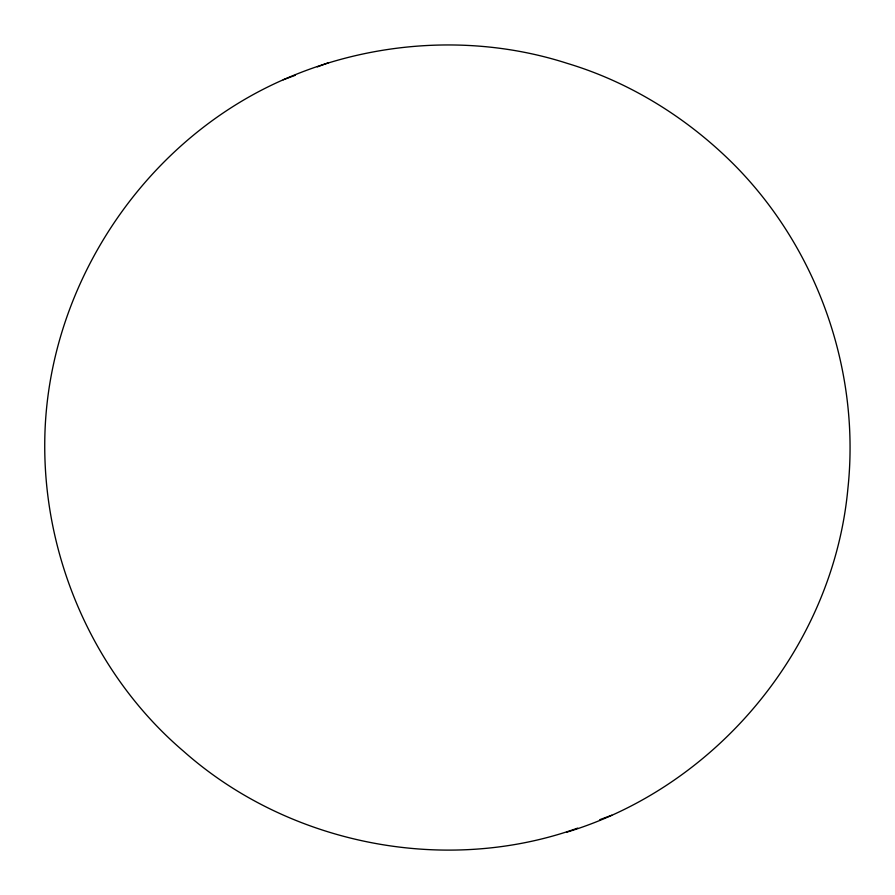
<?xml version="1.0" encoding="UTF-8"?>
<svg xmlns="http://www.w3.org/2000/svg" width="895" height="895" viewBox="0 0 895 895"><rect width="100%" height="100%" fill="white"/><g stroke="black" fill="none" stroke-linecap="round" stroke-linejoin="round"><path stroke-width="1.34" d="M566.736 832.193C717.913 786.392 833.267 646.156 847.878 488.704C860.621 369.915 816.911 246.852 732.11 162.7C686.174 117.312 629.565 82.116 567.598 63.478C475.066 33.562 371.962 40.51 283.234 79.778C142.048 141.701 45.432 289.331 44.75 443.45C43.933 559.677 94.859 675.613 183.542 751.241C288.727 844.6 445.117 875.545 577.689 828.11M317.311 66.89L328.264 62.807M283.234 79.778L295.216 75.314M599.784 819.686L611.766 815.222"/></g></svg>
